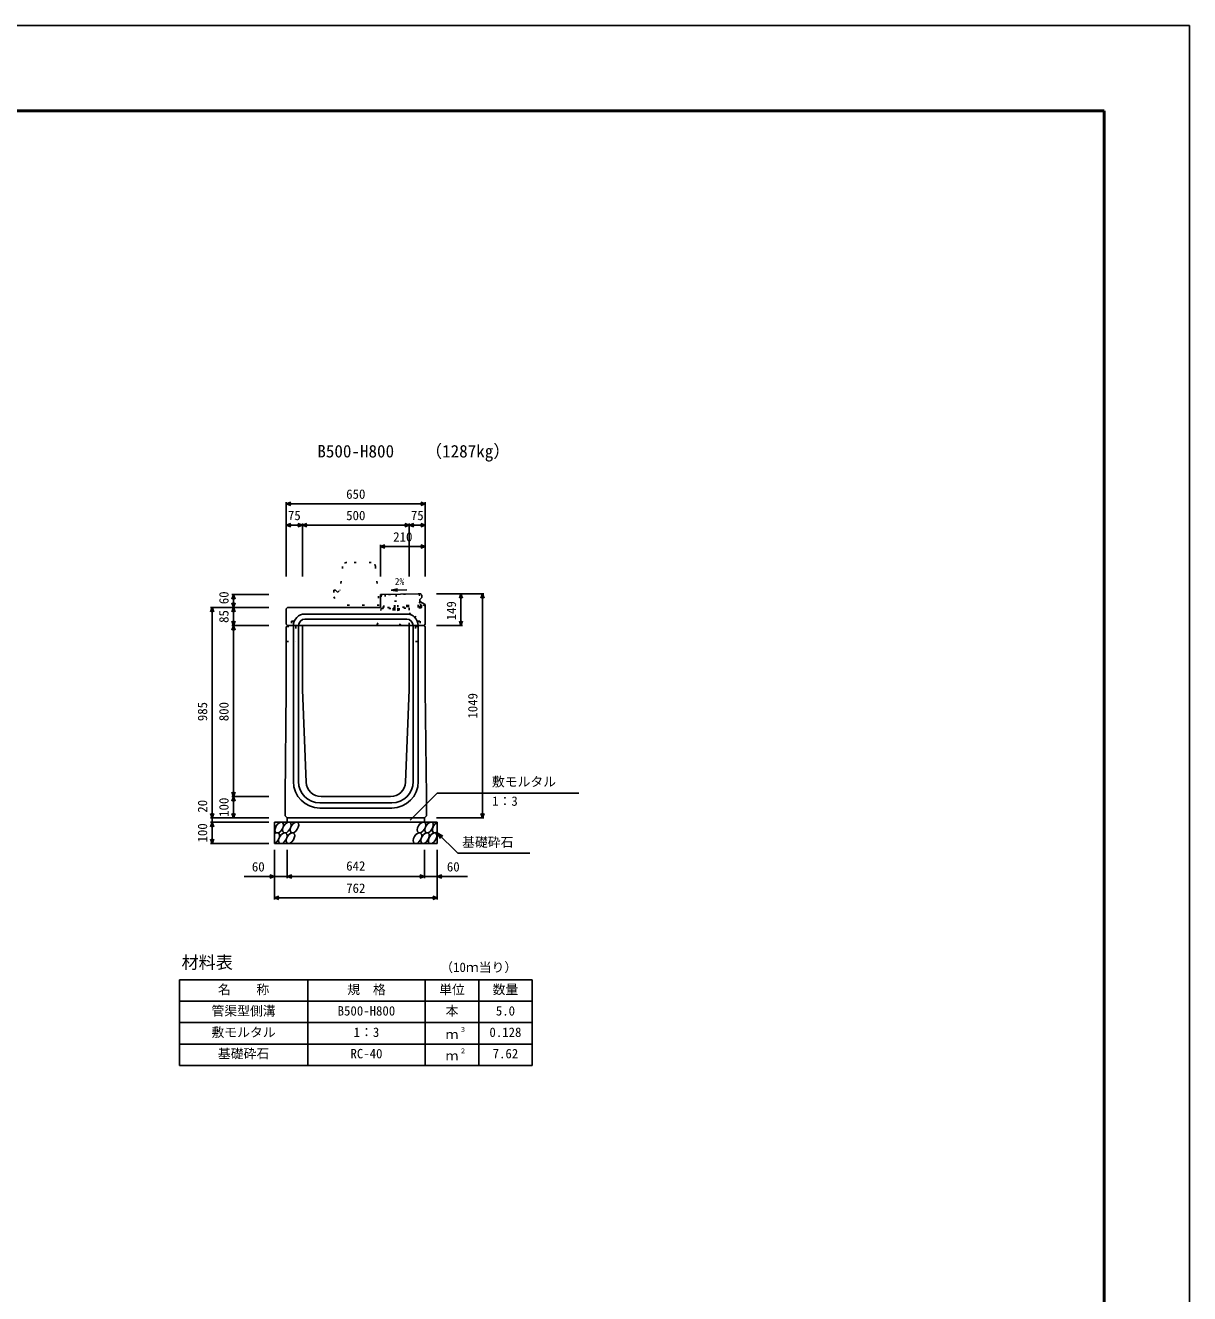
# Model space of a CAD drawing. Units: millimetres, scale not verified. Extents: x 4220 to 29420, y 5940 to 17820.
# Drawn here: x 23974 to 29420, y 11885 to 17820 of the extents above; entities that cross this region are included whole.
import ezdxf
from ezdxf.enums import TextEntityAlignment as Align

# ---------------------------------------------------------------- set-up
doc = ezdxf.new("R2010")
doc.units = ezdxf.units.MM
doc.header["$LTSCALE"] = 40
doc.linetypes.add('DOTTED', pattern=[1.75, 0.25, -1.5])
for name, color, linetype, lineweight in [('Defpoints_3', 5, 'Continuous', 25), ('DIM', 7, 'Continuous', 25), ('HATCH', 6, 'Continuous', 25), ('HYO', 3, 'Continuous', 25), ('HYO2', 4, 'Continuous', 25), ('OUTLINE', 3, 'Continuous', 25), ('OUTLINE2', 4, 'Continuous', 25), ('TXT', 7, 'Continuous', 25), ('WAKU', 3, 'Continuous', 50)]:
    doc.layers.add(name, color=color, linetype=linetype, lineweight=lineweight)
doc.styles.add('ＭＳ ゴシック', font='')
doc.styles.get('ＭＳ ゴシック').set_extended_font_data('MS Gothic')

msp = doc.modelspace()

# ---------------------------------------------------------------- linework, layer by layer
at = {"layer": 'Defpoints_3'}
for p, q in [((29420, 17820), (12620, 17820)), ((29420, 5940), (29420, 17820))]:
    msp.add_line(p, q, dxfattribs=at)
at = {"layer": 'DIM'}
for p, q in [((25195, 15581.46), (25216.14, 15589.16)), ((25195, 15588.96), (25195, 15241.46)), ((25845, 15581.46), (25195, 15581.46)), ((25216.14, 15573.77), (25195, 15581.46)), ((25823.86, 15589.16), (25845, 15581.46)), ((25845, 15581.46), (25823.86, 15573.77)), ((25845, 15588.96), (25845, 15241.46)), ((25216.14, 15489.16), (25195, 15481.46)), ((25270, 15481.46), (25195, 15481.46)), ((25195, 15481.46), (25216.14, 15473.77)), ((25248.86, 15489.16), (25270, 15481.46)), ((25270, 15481.46), (25248.86, 15473.77)), ((25270, 15481.46), (25291.14, 15489.16)), ((25270, 15488.96), (25270, 15241.46)), ((25270, 15481.46), (25770, 15481.46)), ((25291.14, 15473.77), (25270, 15481.46)), ((25748.86, 15489.16), (25770, 15481.46)), ((25770, 15481.46), (25748.86, 15473.77)), ((25791.14, 15489.16), (25770, 15481.46)), ((25770, 15488.96), (25770, 15241.46)), ((25770, 15481.46), (25845, 15481.46)), ((25770, 15481.46), (25791.14, 15473.77)), ((25823.86, 15489.16), (25845, 15481.46)), ((25845, 15481.46), (25823.86, 15473.77)), ((25656.14, 15389.16), (25635, 15381.46)), ((25635, 15388.96), (25635, 15241.46)), ((25635, 15381.46), (25845, 15381.46)), ((25635, 15381.46), (25656.14, 15373.77)), ((25823.86, 15389.16), (25845, 15381.46)), ((25845, 15381.46), (25823.86, 15373.77)), ((24940.3, 15135.32), (24948, 15156.46)), ((24940.5, 15156.46), (25113, 15156.46)), ((24948, 15156.46), (24948, 15096.46)), ((24948, 15156.46), (24955.7, 15135.32)), ((26119.5, 15160.46), (25897, 15160.46)), ((26004.3, 15139.32), (26012, 15160.46)), ((26012, 15160.46), (26012, 15011.46)), ((26012, 15160.46), (26019.7, 15139.32)), ((26104.3, 15139.32), (26112, 15160.46)), ((26112, 15160.46), (26112, 14111.46)), ((26112, 15160.46), (26119.7, 15139.32)), ((24848, 15096.46), (24840.3, 15075.32)), ((24840.5, 15096.46), (25113, 15096.46)), ((24848, 15096.46), (24848, 14111.46)), ((24855.7, 15075.32), (24848, 15096.46)), ((24948, 15096.46), (24940.3, 15117.61)), ((24940.3, 15075.32), (24948, 15096.46)), ((24955.7, 15117.61), (24948, 15096.46)), ((24948, 15011.46), (24948, 15096.46)), ((24948, 15096.46), (24955.7, 15075.32)), ((24940.3, 15032.61), (24948, 15011.46)), ((24948, 15011.46), (24955.7, 15032.61)), ((26004.3, 15032.61), (26012, 15011.46)), ((26012, 15011.46), (26019.7, 15032.61)), ((24940.3, 14990.32), (24948, 15011.46)), ((24940.5, 15011.46), (25113, 15011.46)), ((24948, 15011.46), (24948, 14211.46)), ((24948, 15011.46), (24955.7, 14990.32)), ((26019.5, 15011.46), (25897, 15011.46)), ((24948, 14211.46), (24940.3, 14232.61)), ((24940.3, 14190.32), (24948, 14211.46)), ((24940.5, 14211.46), (25113, 14211.46)), ((24955.7, 14232.61), (24948, 14211.46)), ((24948, 14211.46), (24948, 14111.46)), ((24948, 14211.46), (24955.7, 14190.32)), ((25774.77, 14100.65), (25901, 14226.89)), ((25901, 14226.89), (26562.46, 14226.89)), ((24848, 14111.46), (24840.3, 14132.61)), ((24855.7, 14132.61), (24848, 14111.46)), ((24948, 14111.46), (24940.3, 14132.61)), ((24955.7, 14132.61), (24948, 14111.46)), ((26104.3, 14132.61), (26112, 14111.46)), ((26112, 14111.46), (26119.7, 14132.61)), ((24848, 14091.46), (24840.3, 14070.32)), ((24840.5, 14111.46), (25113, 14111.46)), ((24840.5, 14091.46), (25113, 14091.46)), ((24848, 14111.46), (24848, 14091.46)), ((24848, 14091.46), (24848, 13991.46)), ((24855.7, 14070.32), (24848, 14091.46)), ((26119.5, 14111.46), (25897, 14111.46)), ((24848, 13991.46), (24840.3, 14012.61)), ((24855.7, 14012.61), (24848, 13991.46)), ((25901, 14041.46), (25996.76, 13945.71)), ((25901, 14041.46), (25926.98, 14026.46)), ((25901, 14041.46), (25916, 14015.48)), ((24840.5, 13991.46), (25113, 13991.46)), ((25139, 13730.1), (25139, 13961.46)), ((25199, 13830.1), (25199, 13961.46)), ((25841, 13830.1), (25841, 13961.46)), ((25901, 13730.1), (25901, 13961.46)), ((25996.76, 13945.71), (26334.31, 13945.71)), ((25139, 13837.6), (24997.21, 13837.6)), ((25117.86, 13845.29), (25139, 13837.6)), ((25139, 13837.6), (25117.86, 13829.9)), ((25139, 13837.6), (25199, 13837.6)), ((25199, 13837.6), (25220.14, 13845.29)), ((25220.14, 13829.9), (25199, 13837.6)), ((25204, 13837.6), (25846, 13837.6)), ((25819.86, 13845.29), (25841, 13837.6)), ((25841, 13837.6), (25819.86, 13829.9)), ((25901, 13837.6), (25841, 13837.6)), ((25922.14, 13845.29), (25901, 13837.6)), ((25901, 13837.6), (26042.79, 13837.6)), ((25901, 13837.6), (25922.14, 13829.9)), ((25139, 13737.6), (25160.14, 13745.29)), ((25139, 13737.6), (25901, 13737.6)), ((25160.14, 13729.9), (25139, 13737.6)), ((25879.86, 13745.29), (25901, 13737.6)), ((25901, 13737.6), (25879.86, 13729.9))]:
    msp.add_line(p, q, dxfattribs=at)
at = {"layer": 'HATCH', "linetype": 'DOTTED'}
for p, q in [((25646, 15156.69), (25638, 15156.52)), ((25638, 15156.52), (25639.34, 15091.53)), ((25822.46, 15160.32), (25646, 15156.69)), ((25648.35, 15091.22), (25647, 15156.71)), ((25651.25, 15095.78), (25650, 15156.77)), ((25657, 15156.91), (25658.25, 15095.92)), ((25703.24, 15096.85), (25701.99, 15157.84)), ((25708.98, 15157.98), (25710.24, 15097)), ((25759.23, 15098.01), (25757.97, 15158.99)), ((25766.23, 15098.15), (25764.97, 15159.14)), ((25811.22, 15099.08), (25809.96, 15160.07)), ((25816.96, 15160.21), (25818.22, 15099.22)), ((25821.46, 15160.3), (25825.96, 15160.4)), ((25822.63, 15103.81), (25821.46, 15160.3)), ((25827.25, 15097.91), (25825.96, 15160.4)), ((25639.34, 15091.53), (25648.34, 15091.72)), ((25818.22, 15099.22), (25648.26, 15095.72)), ((25824.31, 15094.85), (25648.35, 15091.22)), ((25695.11, 15092.18), (25722.82, 15092.76)), ((25695.32, 15082.19), (25695.11, 15092.18)), ((25723.03, 15082.76), (25695.32, 15082.19)), ((25700.28, 15125.8), (25716.27, 15126.13)), ((25700.87, 15096.8), (25700.28, 15125.8)), ((25702.04, 15092.33), (25702.24, 15082.33)), ((25715.89, 15092.61), (25716.1, 15082.61)), ((25716.87, 15097.13), (25716.27, 15126.13)), ((25722.82, 15092.76), (25723.03, 15082.76))]:
    msp.add_line(p, q, dxfattribs=at)
for centre, radius in [((25818.13, 15103.72), 4.5), ((25824.25, 15097.85), 3)]:
    msp.add_arc(centre, radius, 271.18119, 1.18119, dxfattribs=at)
at = {"layer": 'HATCH'}
for centre in [(25161.89, 14066.46), (25197.37, 14066.46), (25232.84, 14066.46), (25827.05, 14066.46), (25862.52, 14066.46), (25178.77, 14016.46), (25214.25, 14016.46), (25808.45, 14016.46), (25843.93, 14016.46), (25879.41, 14016.46)]:
    msp.add_ellipse(centre, major_axis=(14.54, 23.54), ratio=0.5792, dxfattribs=at)
for centre, start_param, end_param in [((25898, 14066.46), 0.6666252, 4.1103269), ((25143.3, 14016.46), 3.7419964, 7.318141)]:
    msp.add_ellipse(centre, major_axis=(14.54, 23.54), ratio=0.5792, start_param=start_param, end_param=end_param, dxfattribs=at)
at = {"layer": 'HYO'}
for p, q in [((26345, 13353.36), (24695, 13353.36)), ((24695, 13353.36), (24695, 12953.36)), ((25295, 13353.36), (25295, 12953.36)), ((25845, 13353.36), (25845, 12953.36)), ((26095, 13353.36), (26095, 12953.36)), ((26345, 12953.36), (26345, 13353.36)), ((24695, 13253.36), (26345, 13253.36)), ((24695, 12953.36), (26345, 12953.36))]:
    msp.add_line(p, q, dxfattribs=at)
at = {"layer": 'HYO2'}
for p, q in [((24695, 13153.36), (26345, 13153.36)), ((24695, 13053.36), (26345, 13053.36))]:
    msp.add_line(p, q, dxfattribs=at)
at = {"layer": 'OUTLINE', "linetype": 'DOTTED'}
for p, q in [((25458.19, 15288.41), (25447, 15176.46)), ((25591.9, 15306.46), (25478.1, 15306.46)), ((25611.8, 15288.45), (25630, 15106.46)), ((25417, 15176.46), (25417, 15146.46)), ((25417, 15176.46), (25425, 15176.46)), ((25417, 15146.46), (25440, 15106.46)), ((25425, 15176.46), (25435, 15166.46)), ((25435, 15166.46), (25445, 15176.46)), ((25445, 15176.46), (25447, 15176.46)), ((25630, 15106.46), (25440, 15106.46))]:
    msp.add_line(p, q, dxfattribs=at)
at = {"layer": 'OUTLINE'}
for p, q in [((25823, 15160.34), (25635, 15156.46)), ((25635, 15156.46), (25635, 15096.46)), ((25820, 15133.46), (25829, 15143.46)), ((25820, 15133.46), (25820, 15123.46)), ((25823, 15160.34), (25829, 15154.46)), ((25829, 15154.46), (25829, 15143.46)), ((25195, 15090.46), (25201, 15096.46)), ((25195, 15090.46), (25195, 15017.46)), ((25201, 15096.46), (25635, 15096.46)), ((25820, 15123.46), (25845, 15110.46)), ((25845, 15017.46), (25845, 15110.46)), ((25195, 15017.46), (25201, 15011.46)), ((25839, 15011.46), (25845, 15017.46)), ((25195, 15005.46), (25201, 15011.46)), ((25195, 14711.46), (25195, 15005.46)), ((25839, 15011.46), (25201, 15011.46)), ((25270, 15011.46), (25270, 14711.46)), ((25770, 15011.46), (25770, 14711.46)), ((25839, 15011.46), (25845, 15005.46)), ((25845, 15005.46), (25845, 14711.46)), ((25195, 14711.46), (25190, 14211.46)), ((25270, 14711.46), (25287.31, 14278.67)), ((25770, 14711.46), (25752.69, 14278.67)), ((25845, 14711.46), (25850, 14211.46)), ((25190, 14120.46), (25190, 14211.46)), ((25682.74, 14211.46), (25357.26, 14211.46)), ((25850, 14120.46), (25850, 14211.46)), ((25139, 14091.46), (25901, 14091.46)), ((25139, 13991.46), (25139, 14091.46)), ((25190, 14120.46), (25199, 14111.46)), ((25841, 14111.46), (25199, 14111.46)), ((25199, 14111.46), (25199, 14091.46)), ((25841, 14111.46), (25850, 14120.46)), ((25841, 14111.46), (25841, 14091.46)), ((25901, 13991.46), (25901, 14091.46)), ((25139, 13991.46), (25901, 13991.46))]:
    msp.add_line(p, q, dxfattribs=at)
at = {"layer": 'OUTLINE', "linetype": 'DOTTED'}
for centre, start, end in [((25478.1, 15286.46), 90, 174.40835), ((25591.9, 15286.46), 4.08463, 90)]:
    msp.add_arc(centre, 20, start, end, dxfattribs=at)
at = {"layer": 'OUTLINE'}
for centre, start, end in [((25357.26, 14281.46), 182.29061, 270.36797), ((25682.74, 14281.46), 270, 357.70939)]:
    msp.add_arc(centre, 70, start, end, dxfattribs=at)
at = {"layer": 'OUTLINE2', "linetype": 'DOTTED'}
for p, q in [((25639.33, 15092.04), (25620, 15011.46)), ((25722.91, 15011.46), (25821.46, 15122.7)), ((25843.39, 15111.3), (25765.93, 15011.46)), ((25770, 15093.73), (25770, 15011.46)), ((25218.5, 15031.96), (25230.5, 15031.96)), ((25218.5, 15031.96), (25218.5, 15006.96)), ((25230.5, 15031.96), (25230.5, 15006.96)), ((25809.5, 15031.96), (25821.5, 15031.96)), ((25809.5, 15031.96), (25809.5, 15006.96)), ((25821.5, 15031.96), (25821.5, 15006.96)), ((25196.5, 15006.96), (25240, 15006.96)), ((25240, 15006.96), (25240, 14936.46)), ((25799.45, 15006.96), (25843.5, 15006.96)), ((25799.45, 15006.96), (25799.45, 14936.46)), ((25195, 14936.46), (25240, 14936.46)), ((25799.45, 14936.46), (25844.45, 14936.46))]:
    msp.add_line(p, q, dxfattribs=at)
at = {"layer": 'OUTLINE2'}
for p, q in [((25282, 15065.46), (25758, 15065.46)), ((25282, 15041.46), (25758, 15041.46)), ((25228, 15011.46), (25228, 14281.46)), ((25252, 15011.46), (25252, 14281.46)), ((25788, 15011.46), (25788, 14281.46)), ((25812, 15011.46), (25812, 14281.46)), ((25688, 14181.46), (25352, 14181.46)), ((25688, 14157.46), (25352, 14157.46))]:
    msp.add_line(p, q, dxfattribs=at)
for centre, radius, start, end in [((25282, 15011.46), 54, 90, 180), ((25282, 15011.46), 30, 90, 180), ((25758, 15011.46), 54, 0, 90), ((25758, 15011.46), 30, 0, 90), ((25352, 14281.46), 124, 180, 270), ((25352, 14281.46), 100, 180, 270), ((25688, 14281.46), 100, 270, 0), ((25688, 14281.46), 124, 270, 0)]:
    msp.add_arc(centre, radius, start, end, dxfattribs=at)
at = {"layer": 'TXT'}
for p, q in [((25685.75, 15177.51), (25715.19, 15183.33)), ((25758.49, 15179.01), (25685.75, 15177.51)), ((25685.75, 15177.51), (25715.4, 15172.91))]:
    msp.add_line(p, q, dxfattribs=at)
at = {"layer": 'WAKU'}
for p, q in [((29020, 17420), (13020, 17420)), ((29020, 6340), (29020, 17420))]:
    msp.add_line(p, q, dxfattribs=at)

# ---------------------------------------------------------------- texts
at = {"layer": 'DIM', "style": 'ＭＳ ゴシック'}
for s, p in [('650', (25475, 15591.46)), ('75', (25202.5, 15491.46)), ('500', (25475, 15491.46)), ('75', (25777.5, 15491.46)), ('210', (25695, 15391.46)), ('敷モルタル', (26156.6, 14245.62)), ('1：3', (26157.6, 14154.93)), ('基礎砕石', (26017.32, 13962.88)), ('60', (25034, 13847.6)), ('642', (25475, 13851.46)), ('60', (25946, 13847.6)), ('762', (25475, 13747.6))]:
    msp.add_text(s, height=43.99, dxfattribs=at).set_placement(p, align=Align.BOTTOM_LEFT)
for s, p in [('60', (24938, 15111.46)), ('85', (24938, 15023.96)), ('149', (26002, 15035.96)), ('1049', (26102, 14575.96)), ('985', (24838, 14563.96)), ('800', (24938, 14563.96)), ('20', (24838, 14135.78)), ('100', (24938, 14116.46)), ('100', (24838, 13996.46))]:
    msp.add_text(s, height=43.99, rotation=90, dxfattribs=at).set_placement(p, align=Align.BOTTOM_LEFT)
at = {"layer": 'TXT', "style": 'ＭＳ ゴシック'}
for s, height, p in [('B500-H800', 58.65, (25340, 15780.44)), ('（1287kg）', 58.65, (25843.7, 15780.44)), ('2%', 32.99, (25702.05, 15191.09)), ('材料表', 58.65, (24705, 13388.36)), ('（10ｍ当り）', 43.99, (25915, 13377.36)), ('名\u3000\u3000称', 43.99, (24875, 13273.36)), ('規\u3000格', 43.99, (25480, 13273.36)), ('単位', 43.99, (25910, 13273.36)), ('数量', 43.99, (26160, 13273.36)), ('管渠型側溝', 43.99, (24845, 13173.36)), ('本', 43.99, (25940, 13173.36)), ('B500-H800', 43.99, (25435, 13173.36)), ('5.0', 43.99, (26175, 13173.36)), ('敷モルタル', 43.99, (24845, 13073.36)), ('1：3', 43.99, (25510, 13073.36)), ('３', 21.99, (26005.54, 13103.73)), ('0.128', 43.99, (26145, 13073.36)), ('ｍ', 43.99, (25940, 13063.36)), ('基礎砕石', 43.99, (24875, 12973.36)), ('RC-40', 43.99, (25495, 12973.36)), ('ｍ', 43.99, (25940, 12963.36)), ('２', 21.99, (26005.54, 13003.73)), ('7.62', 43.99, (26160, 12973.36))]:
    msp.add_text(s, height=height, dxfattribs=at).set_placement(p, align=Align.BOTTOM_LEFT)

doc.saveas('drawing.dxf')
